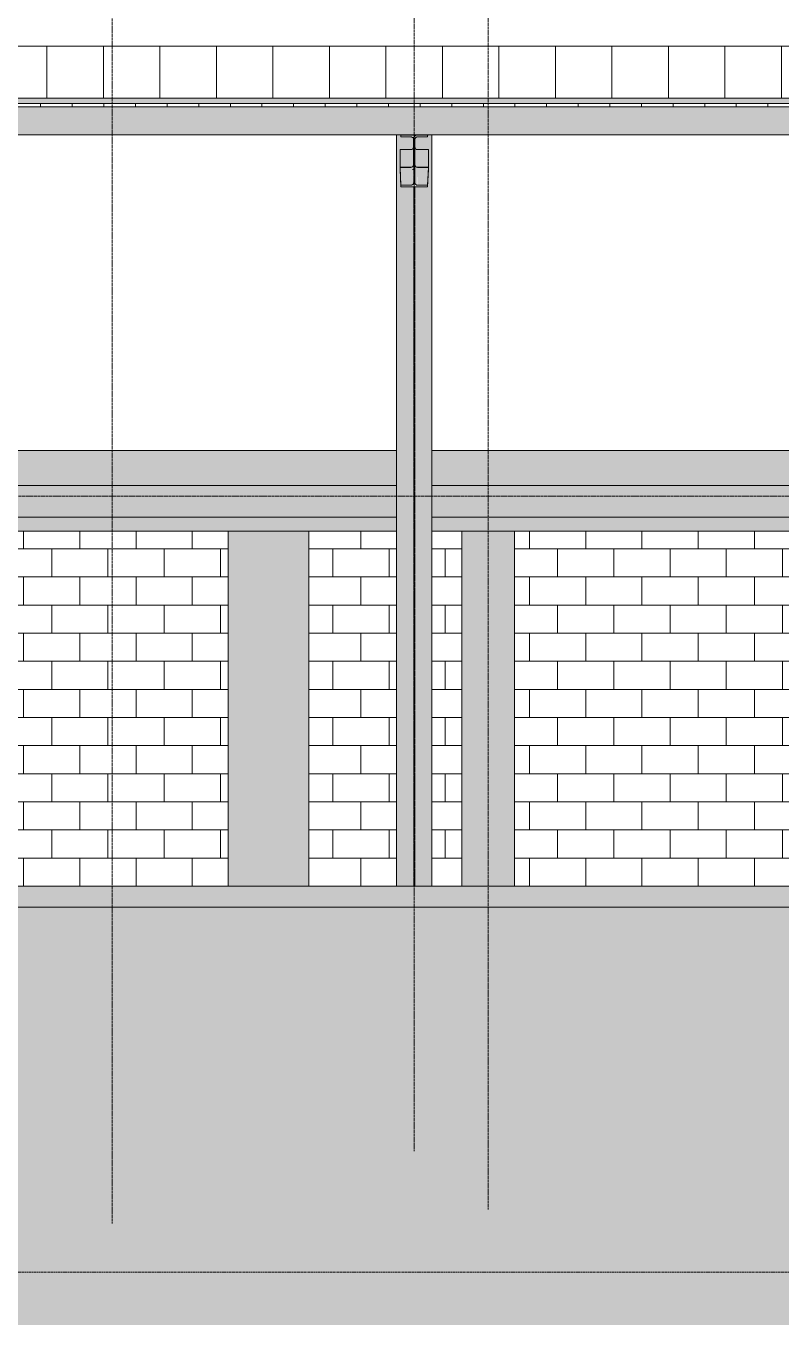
# Model space of a CAD drawing. Header units: inches. Extents: x 1352 to 6578, y -201 to 490.
# Drawn here: x 2277.7 to 2492.6, y -124.9 to 244.8 of the extents above; entities that cross this region are included whole.
import ezdxf

# ---------------------------------------------------------------- set-up
doc = ezdxf.new("R2010")
doc.units = ezdxf.units.IN
doc.header["$MEASUREMENT"] = 0
for name, pattern in [('Aligning Line 1_8_', [0.25, 0.125, -0.125]), ('Grid Line 1_2_', [0.8749999999999999, 0.4999999999999999, -0.125, 0.125, -0.125]), ('Hidden 1_8_', [0.1875, 0.125, -0.06249999999999999])]:
    doc.linetypes.add(name, pattern=pattern)
for name, color, linetype, lineweight in [('A-FLOR-LEVL', 51, 'Continuous', 9), ('A-ROOF', 132, 'Continuous', 13), ('A-ROOF-PATT', 132, 'Continuous', 9), ('A-WALL', 113, 'Continuous', 13), ('A-WALL-PATT', 111, 'Continuous', 13), ('C-BLDG-PADS', 91, 'Continuous', 13), ('C-TOPO', 7, 'Continuous', 9), ('G-ANNO-SYMB', 111, 'Aligning Line 1_8_', 9), ('S-BEAM', 12, 'Continuous', 13), ('S-COLS', 52, 'Continuous', 13), ('S-GRID', 1, 'Continuous', 9)]:
    doc.layers.add(name, color=color, linetype=linetype, lineweight=lineweight)
pattern_1 = [(49.99999999999999, (2839.867, 132.759), (27.54270046216776, -2.409921005199992), [2.88, -31.68]), (355, (2839.867, 132.759), (-5.327844435381706, 28.88426558997774), [2.304, -25.344]), (100.451, (2842.163, 132.558), (22.21531621912823, 26.47392965322938), [2.448, -26.924]), (46.184, (2839.867, 140.439), (40.98187469590783, -6.356421902997745), [4.32, -47.52]), (96.636, (2843.283, 139.909), (35.89074818015425, 37.40618916795393), [3.671, -40.386]), (351.184, (2839.867, 140.439), (35.89097341714983, 37.40621617016942), [3.456, -38.016]), (21, (2843.707, 138.519), (22.92103572469458, -15.46073055541926), [2.88, -31.68]), (326, (2843.707, 138.519), (9.343532092013643, 27.84573814869183), [2.304, -25.344]), (71.45100000000001, (2845.617, 137.231), (32.26476914719338, 12.38442158028859), [2.448, -26.924]), (37.50000000000001, (2839.867, 132.759), (0.4668550243151897, 12.7827070445298), [1.267, -23.77, 1.267, -24.461, -25.44]), (37.50000000000001, (2839.867, 132.759), (0.4668550243151897, 12.7827070445298), [-50.765, 1.267, -24.173]), (7.499999999999999, (2839.867, 132.759), (10.10158952275669, 15.14509036333994), [1.267, -13.402, 1.267, -23.194, -9.696]), (7.499999999999999, (2839.867, 132.759), (10.10158952275669, 15.14509036333994), [-39.13, 1.267, -8.429]), (327.5, (2831.304, 132.759), (20.49916090120071, -0.8657796178497925), [1.267, -8.333, 1.267, -28.685, -39.744]), (327.5, (2831.304, 132.759), (20.49916090120071, -0.8657796178497925), [-39.552, 1.267, -38.477]), (317.5, (2827.464, 132.759), (22.39477935398379, 3.844287929692774), [1.267, -11.213, 1.267, -18.624, -28.224]), (317.5, (2827.464, 132.759), (22.39477935398379, 3.844287929692774), [-32.371, 1.267, -26.957])]

# ---------------------------------------------------------------- blocks, each defined once
blk = doc.blocks.new('Conc Beam - Conc Beam-1196117-BUILDING SECTION - EAST_WEST - LOOKING SOUTH')
at = {"layer": 'S-BEAM', "lineweight": 9}
h = blk.add_hatch(dxfattribs=at)
h.set_pattern_fill('FP_2', color=9, style=0, pattern_type=2)
h.set_pattern_definition(pattern_1)
h.paths.add_polyline_path([(3003.203253653734, 105.0000000000031), (3003.203253653734, 114.0000000000031), (2717.203252050074, 114.0000000000031), (2717.203252050074, 105.0000000000031), (2995.352618605275, 105.0000000000031)], flags=0)
h.paths.add_polyline_path([(1946.203253864448, 105.0000000000031), (2059.203252050073, 105.0000000000031), (2059.203252050073, 114.0000000000031), (1946.203253864448, 114.0000000000031)], flags=0)
h.paths.add_polyline_path([(2069.203252050074, 105.0000000000031), (2383.203252050074, 105.0000000000031), (2383.203252050074, 114.0000000000031), (2069.203252050074, 114.0000000000031)], flags=0)
h.paths.add_polyline_path([(2707.203252050074, 105.0000000000031), (2707.203252050074, 114.0000000000031), (2393.203252050074, 114.0000000000031), (2393.203252050074, 105.0000000000031), (2702.704493605275, 105.0000000000031)], flags=0)
h = blk.add_hatch(dxfattribs=at)
h.set_pattern_fill('FP_1', color=9, style=0, pattern_type=2)
h.set_pattern_definition([(15.684, (2839.867, 266.494), (27.54288658915033, -0.5674137266605754), [1.923, -21.151]), (358.819, (2839.867, 266.494), (-5.327869439670804, 6.80525769047888), [2.296, -25.253]), (128.059, (2842.163, 266.446), (22.21534474080903, 6.237361865966127), [0.72, -7.922999999999999]), (13.796, (2839.867, 268.303), (40.98236009858914, -1.497310505395882), [3.08, -33.877]), (116.279, (2843.283, 268.178), (35.89040510207072, 8.813050244339651), [0.958, -10.541]), (357.907, (2839.867, 268.303), (35.8908123474712, 8.813089017966945), [3.416999999999999, -37.59199999999999]), (5.168, (2843.707, 267.851), (22.92124903386951, -3.64214315030809), [2.7, -29.697]), (350.97, (2843.707, 267.851), (9.34353379883183, 6.560830446680302), [1.934, -21.275]), (35.075, (2845.617, 267.547), (32.26461633609668, 2.917647285825149), [0.9509999999999998, -10.465]), (10.247, (2839.867, 266.494), (0.4666228508906965, 3.012050649478963), [1.022, -19.163, 1.022, -19.721, -20.51]), (10.247, (2839.867, 266.494), (0.4666228508906965, 3.012050649478963), [-40.927, 1.022, -19.488]), (1.777, (2839.867, 266.494), (10.10221686215961, 3.567980867367163), [1.257, -13.293, 1.257, -23.006, -9.618]), (1.777, (2839.867, 266.494), (10.10221686215961, 3.567980867367163), [-38.813, 1.257, -8.361]), (351.464, (2831.304, 266.494), (20.49880251935434, -0.2039124138258273), [1.081, -7.107, 1.081, -24.464, -33.895]), (351.464, (2831.304, 266.494), (20.49880251935434, -0.2039124138258273), [-33.731, 1.081, -32.814]), (347.818, (2827.464, 266.494), (22.39440746919647, 0.9057792797351656), [0.956, -8.457, 0.956, -14.047, -21.288]), (347.818, (2827.464, 266.494), (22.39440746919647, 0.9057792797351656), [-24.416, 0.956, -20.333])])
h.paths.add_polyline_path([(3003.203253653734, 101.0000000000031), (3003.203253653734, 105.0000000000031), (2717.203252050074, 105.0000000000031), (2717.203252050074, 101.0000000000031), (2995.352618605275, 101.0000000000031)], flags=0)
h.paths.add_polyline_path([(1946.203253864449, 101.0000000000031), (2059.203252050074, 101.0000000000031), (2059.203252050073, 105.0000000000031), (1946.203253864448, 105.0000000000031)], flags=0)
h.paths.add_polyline_path([(2069.203252050074, 101.0000000000031), (2383.203252050074, 101.0000000000031), (2383.203252050074, 105.0000000000031), (2069.203252050074, 105.0000000000031)], flags=0)
h.paths.add_polyline_path([(2707.203252050074, 101.0000000000031), (2707.203252050074, 105.0000000000031), (2393.203252050074, 105.0000000000031), (2393.203252050074, 101.0000000000031), (2702.704493605275, 101.0000000000031)], flags=0)
at = {"layer": 'S-BEAM', "color": 8, "lineweight": 9}
for p, q in [((2069.203252050074, 114.000000000003), (2383.203252050074, 114.000000000003)), ((2393.203252050074, 114.000000000003), (2707.203252050074, 114.000000000003)), ((2383.203252050074, 105.0000000000029), (2069.203252050074, 105.0000000000029)), ((2707.203252050074, 105.0000000000029), (2393.203252050074, 105.0000000000029)), ((2383.203252050074, 101.0000000000029), (2069.203252050075, 101.0000000000029)), ((2707.203252050074, 101.0000000000029), (2393.203252050074, 101.0000000000029))]:
    blk.add_line(p, q, dxfattribs=at)
blk = doc.blocks.new('W-Wide Flange - GIRDER - T_B_D_ - 2-V11-BUILDING SECTION - EAST_WEST - LOOKING SOUTH')
at = {"layer": 'S-BEAM', "lineweight": 9}
for points in [[(2384.178252260631, 204.5946266645876), (2387.235752260448, 204.6218800898261), (2387.235752260448, 209.6153894323296), (2384.177861635409, 209.6153894323296), (2384.177861635409, 204.5946266645876)], [(2387.235752260448, 204.5946266645876), (2387.44280749653, 204.6218800898263), (2387.729615411109, 204.7737911932653), (2387.874431343997, 204.9239969574073), (2387.928572583476, 204.9945398872787), (2388.00849292148, 205.1874427931286), (2388.035752260449, 205.3944531099702), (2388.00849292148, 210.2082055608705), (2387.842657014428, 209.903359596129), (2387.801437685398, 209.8496531744098), (2387.635752260448, 209.7225458573922), (2387.442807496531, 209.6426428575681), (2387.235752260448, 209.6153894323347), (2387.235752260448, 204.6171720961289)], [(2389.17075226041, 204.5946266645876), (2389.152931105275, 209.6177351229209), (2388.963697024367, 209.6426428575681), (2388.770752260411, 209.722545857392), (2388.563847506392, 209.9033595961289), (2388.477931937382, 210.0153026550209), (2388.398011599417, 210.2082055608705), (2388.370752260631, 210.2082055608704), (2388.398011599417, 205.1874427931285), (2388.535657794011, 204.9193264068907), (2388.683165032918, 204.7689765527878), (2388.770752260449, 204.7017830896503), (2388.999465546595, 204.6171720961289), (2389.152931105275, 204.5969723551839)], [(2392.228642885449, 204.5946266645876), (2392.228642885449, 209.6153894323296), (2389.17075226041, 209.6153894323296), (2389.17075226041, 204.5946266645876), (2392.228252260631, 204.5946266645876)]]:
    blk.add_hatch(color=254, dxfattribs=at).paths.add_polyline_path(points, flags=0)
h = blk.add_hatch(color=254, dxfattribs=at)
h.paths.add_polyline_path([(2388.436347151564, 204.019751406969), (2388.436347151564, 204.0377627572955), (2388.394948455945, 204.3411571479229), (2388.473535165178, 204.297215274979), (2388.494765253885, 204.3411571479229), (2388.520655446242, 204.3776603665885), (2388.592533433025, 204.3776603665885), (2388.491220767137, 204.6840732372014), (2388.527481056532, 204.7017830896503), (2388.40406018658, 205.0907905418487), (2388.455603216718, 204.9890723744713), (2388.563672787527, 204.8234623583429), (2388.716458191303, 204.6840732372014), (2388.886162960126, 204.5946266645876), (2389.027942492968, 204.5540617293805), (2389.486512705417, 204.5352645455952), (2392.228252260631, 204.5352645455951), (2392.228252260631, 204.5946266645876), (2388.96369702455, 204.621880089802), (2388.676889082751, 204.7737912140072), (2388.523491977326, 204.9351777682866), (2388.422605529683, 205.1280806741362), (2388.398011599601, 205.1874427917378), (2388.370217518757, 205.1760215887917), (2388.392044642229, 204.019751406969)], flags=0)
h.paths.add_polyline_path([(2387.932969190718, 204.019751406969), (2388.040174023371, 204.019751406969), (2388.00849292148, 205.1874427931286), (2387.870846706044, 204.9193263797445), (2387.717324786779, 204.7643623114943), (2387.492408330185, 204.6424209706579), (2387.29095238241, 204.6018923219337), (2387.235752260448, 204.5946266645876), (2384.177861635409, 204.5946266645876), (2384.178252260631, 204.5352645455954), (2387.442807496713, 204.5625179708339), (2387.729084612793, 204.7140218666198), (2387.875129170849, 204.8655440665433), (2387.958212626846, 205.0067196386448), (2387.986832141451, 204.9945398872788), (2387.908402166768, 204.7695282876755), (2387.918783972514, 204.6894941879736), (2387.963535470877, 204.653212512961), (2387.901361891734, 204.4406157405279), (2387.945365344326, 204.4477306116086), (2387.987183236014, 204.4583519894678), (2387.90598090177, 204.1875693297988), (2387.846509230274, 204.0219677555702), (2387.932969190718, 204.089869226693), (2387.926354581458, 204.019751406969)], flags=0)
h.paths.add_polyline_path([(2387.932969190718, 204.089869226693), (2387.914918899889, 204.1338716634177), (2388.012035274314, 204.266421240031), (2388.011933889626, 204.2196984030925), (2387.945365344326, 204.1102502632296)], flags=0)
at = {"layer": 'S-BEAM', "color": 8, "lineweight": 9}
for p, q in [((2388.035752260449, 212.6127562893142), (2388.035752260449, 205.39445310997)), ((2388.370752260449, 205.39445310997), (2388.370752260449, 212.6125897964831)), ((2384.17786163541, 209.6153894323295), (2387.23575226041, 209.6153894323295)), ((2384.17786163541, 209.6153894323295), (2384.177861635449, 204.5946266645875)), ((2389.17075226041, 209.6153894323295), (2392.22864288541, 209.6153894323295)), ((2392.228642885449, 204.5946266645875), (2392.22864288541, 209.6153894323295)), ((2387.235752260449, 204.5946266645875), (2384.177861635449, 204.5946266645875)), ((2384.177861635449, 204.5946266645875), (2384.177861635449, 204.0197514069688)), ((2387.926354581459, 204.0197514069688), (2388.040174023372, 204.0197514069688)), ((2388.366330497902, 204.0197514069688), (2388.450618760949, 204.0197514069688)), ((2392.228642885449, 204.5946266645875), (2389.170752260449, 204.5946266645875)), ((2392.228642885449, 204.0197514069688), (2392.228642885449, 204.5946266645875))]:
    blk.add_line(p, q, dxfattribs=at)
for centre, major_axis, ratio, start_param, end_param in [((2387.23575226041, 210.415215877712), (0.8000000000001819, 0), 0.9997830567279067, 4.712388980384683, 6.283185307179586), ((2389.17075226041, 210.415215877712), (0.7999999999997272, 0), 0.999783056728475, 3.141592655719958, 4.712388980384683), ((2387.235752260449, 205.39445310997), (0.7999999999997272, 0), 0.999783056728475, 4.712388980384683, 6.283185307179586), ((2389.170752260449, 205.39445310997), (0.8000000000001819, 0), 0.9997830567279067, 3.141592653589793, 4.712388980384683)]:
    blk.add_ellipse(centre, major_axis=major_axis, ratio=ratio, start_param=start_param, end_param=end_param, dxfattribs=at)
blk = doc.blocks.new('W-Wide Flange-Column - W10X49-1602557-BUILDING SECTION - EAST_WEST - LOOKING SOUTH')
at = {"layer": 'S-COLS', "color": 8, "linetype": 'Hidden 1_8_', "lineweight": 9}
for p, q in [((2064.047002050074, 201.9740783461289), (2064.047002050074, 200.2120158461289)), ((2064.359502050074, 200.212015846129), (2064.359502050074, 201.9740783461289)), ((2064.047002050074, 198.9740623138562), (2064.047002050074, -2.216893335571512e-12)), ((2064.359502050074, -2.195577053498709e-12), (2064.359502050074, 198.9740623138561))]:
    blk.add_line(p, q, dxfattribs=at)

msp = doc.modelspace()

# ---------------------------------------------------------------- hatches: boundary and pattern name
at = {"layer": 'A-ROOF', "lineweight": 9}
msp.add_hatch(color=254, dxfattribs=at).paths.add_polyline_path([(3074.20325386445, 222.7763881023636), (3105.453253654427, 222.7763881023636), (3105.453253654427, 224.2767135878836), (1585.45325386445, 224.2767135878836), (1585.45325386445, 222.7763881023636), (3037.159493605275, 222.7763881023636)], flags=0)
at = {"layer": 'A-ROOF'}
h = msp.add_hatch(color=8, dxfattribs=at)
h.paths.add_polyline_path([(2451.863243605275, 114.0000000000031), (2707.203252050074, 114.0000000000031), (2707.203252050074, 124.0000000000032), (2393.203252050074, 124.0000000000032), (2393.203252050074, 114.0000000000031), (2410.056368605275, 114.0000000000031)], flags=0)
h.paths.add_polyline_path([(1946.203253864448, 114.0000000000031), (2059.203252050073, 114.0000000000031), (2059.203252050073, 124.0000000000032), (1942.390753864447, 124.0000000000032), (1942.390753864447, 114.0000000000031)], flags=0)
h.paths.add_polyline_path([(3003.203253653734, 114.0000000000031), (3003.203253653734, 124.0000000000032), (2717.203252050074, 124.0000000000032), (2717.203252050074, 114.0000000000031), (2995.352618605275, 114.0000000000031)], flags=0)
h.paths.add_polyline_path([(2069.203252050074, 114.0000000000031), (2383.203252050074, 114.0000000000031), (2383.203252050074, 124.0000000000032), (2069.203252050074, 124.0000000000032)], flags=0)
at = {"layer": 'A-ROOF-PATT'}
h = msp.add_hatch(dxfattribs=at)
h.set_pattern_fill('FP_6', color=9, style=0, pattern_type=2)
h.set_pattern_definition([(90, (0, 464.157), (-16.082, 9.847384911943867e-16), [])])
h.paths.add_polyline_path([(2383.927071730275, 224.2767135878836), (3105.453253654427, 224.2767135878836), (3105.453253654427, 225.632591795951), (3569.203253864453, 225.632591795951), (3569.203253864453, 233.6846751292839), (3360.203253864449, 233.6846751292839), (3360.203253864449, 239.0180084626167), (3028.203253864449, 239.0180084626167), (3028.203253864449, 224.6351959626174), (3017.578253864449, 224.6351959626174), (3017.578253864449, 239.0180084626167), (1797.203253864453, 239.0180084626167), (1797.203253864453, 237.6348850051486), (1799.20325386445, 237.6348850051486), (1799.203253864453, 226.4124579018226), (1739.781378864453, 226.4124579018226), (1739.781378864453, 237.6348850051484), (1741.781378864452, 237.6413524822662), (1741.781378864452, 239.0180084626167), (1585.45325386445, 239.0180084626167), (1585.45325386445, 224.2767135878836), (2378.701212355275, 224.2767135878836)], flags=0)
h = msp.add_hatch(dxfattribs=at)
h.set_pattern_fill('FP_4', color=8, style=0, pattern_type=2)
h.set_pattern_definition([(0, (2839.867, 132.759), (0, 9), []), (90, (2839.867, 132.759), (-9, 5.51091059616309e-16), [])])
h.paths.add_polyline_path([(1585.45325386445, 221.7761711120174), (3105.453253654427, 221.7761711120174), (3105.453253654427, 222.7763881023636), (1585.45325386445, 222.7763881023636)], flags=0)
h = msp.add_hatch(dxfattribs=at)
h.set_pattern_fill('FP_5', color=8, style=0, pattern_type=2)
h.set_pattern_definition([(161.57, (2840.347, 133.239), (-3.839953775732406, -1.544153678278981e-05), [0, -27.322, 3.034, 0]), (18.43, (2839.387, 133.239), (-3.839953775732406, 1.544153678301186e-05), [0, -27.322, 3.034, 0]), (108.43, (2840.347, 133.239), (1.919622001632167, -9.600524588315459), [9.105999999999998, -21.25]), (71.57, (2839.387, 133.239), (1.919622001632168, 9.600524588315459), [9.106, -21.25])])
h.paths.add_polyline_path([(3105.256297711547, 213.7744351892452), (3105.453253654427, 213.7744351892452), (3105.453253654427, 221.7761711120174), (1585.453253864464, 221.7761711120174), (1585.45325386445, 213.7744351892452), (3074.20325386445, 213.7744351892452)], flags=0)
at = {"layer": 'A-WALL'}
msp.add_hatch(color=254, dxfattribs=at).paths.add_polyline_path([(2335.203253864448, 0), (2358.203253864448, 0), (2358.203253864448, 101.0000000000031), (2335.203253864448, 101.0000000000031), (2335.203253864448, 100.6554845961291)], flags=0)
at = {"layer": 'A-WALL-PATT', "lineweight": 9}
h = msp.add_hatch(dxfattribs=at)
h.set_pattern_fill('FP_7', color=9, style=0, pattern_type=2)
h.set_pattern_definition([(0, (3205.016, 0), (0, 8), []), (90, (3205.016, 0), (-7.999999999999999, 8), [8, -8])])
h.paths.add_polyline_path([(3016.203186035249, -6.006280599353999), (3016.171865220485, -5.999999999999999), (3005.804337355275, -6.006280599353999)], flags=0)
h.paths.add_polyline_path([(2735.536369136951, 0), (2765.203253864448, 0), (2765.203253864448, 101.0000000000031), (2728.703253864448, 101.0000000000031), (2728.703253864448, 0)], flags=0)
h.paths.add_polyline_path([(1950.180743605275, 0), (2059.203252050074, 0), (2059.203252050074, 101.0000000000031), (1949.890753864448, 101.0000000000031), (1949.890753864448, 0)], flags=0)
h.paths.add_polyline_path([(2953.545743605275, 0), (2980.203253864448, 0), (2980.203253864448, 101.0000000000031), (2884.703253864448, 101.0000000000031), (2884.703253864448, 0)], flags=0)
h.paths.add_polyline_path([(2788.203253864448, 0), (2869.703253864448, 0), (2869.703253864448, 101.0000000000031), (2788.203253864448, 101.0000000000031), (2788.203253864448, 100.6554845961291)], flags=0)
h.paths.add_polyline_path([(2707.203252050074, 0), (2707.203252050074, 101.0000000000031), (2573.203253864448, 101.0000000000031), (2573.203253864448, 0), (2702.704493605275, 0)], flags=0)
h.paths.add_polyline_path([(2117.408243605275, 0), (2120.203253864448, 0), (2120.203253864448, 101.0000000000031), (2104.703253864448, 101.0000000000031), (2104.703253864448, 0)], flags=0)
h.paths.add_polyline_path([(2550.203253864448, 0), (2550.203253864448, 101.0000000000031), (2416.703253864448, 101.0000000000031), (2416.703253864448, 0), (2451.863243605275, 0)], flags=0)
h.paths.add_polyline_path([(2143.203253864448, 0), (2245.703253864448, 0), (2245.703253864448, 101.0000000000031), (2143.203253864448, 101.0000000000031), (2143.203253864448, 100.6554845961291)], flags=0)
h.paths.add_polyline_path([(2260.703253864448, 0), (2335.203253864448, 0), (2335.203253864448, 101.0000000000031), (2260.703253864448, 101.0000000000031), (2260.703253864448, 100.6554845961291)], flags=0)
h.paths.add_polyline_path([(2358.203253864448, 0), (2383.203252050074, 0), (2383.203252050074, 101.0000000000031), (2358.203253864448, 101.0000000000031), (2358.203253864448, 100.6554845961291)], flags=0)
h.paths.add_polyline_path([(2393.203252050074, 0), (2401.703253864448, 0), (2401.703253864448, 101.0000000000031), (2393.203252050074, 101.0000000000031), (2393.203252050074, 44.2694845961291)], flags=0)
h.paths.add_polyline_path([(2069.203252050074, 0), (2089.703253864448, 0), (2089.703253864448, 101.0000000000031), (2069.203252050074, 101.0000000000031), (2069.203252050074, 44.2694845961291)], flags=0)
at = {"layer": 'C-BLDG-PADS', "lineweight": 9}
h = msp.add_hatch(dxfattribs=at)
h.set_pattern_fill('FP_2', style=0, pattern_type=2)
h.set_pattern_definition(pattern_1)
h.paths.add_polyline_path([(2117.408243605275, -5.999999999999999), (3016.203253864454, -5.999999999999999), (3016.203253864454, 0), (1587.20325386446, 0), (1587.20325386446, -5.999999999999999), (2075.601368605275, -5.999999999999999)], flags=0)
at = {"layer": 'C-TOPO'}
h = msp.add_hatch(dxfattribs=at)
h.set_pattern_fill('FP_11', color=8, style=0, pattern_type=2)
h.set_pattern_definition([(0, (2839.867, 132.759), (24, 24), [24, -24]), (0, (2839.867, 141.759), (24, 24), [24, -24]), (0, (2839.867, 150.759), (24, 24), [24, -24]), (90, (2842.867, 153.759), (-24, 24), [24, -24]), (90, (2851.867, 153.759), (-24, 24), [24, -24]), (90, (2860.867, 153.759), (-24, 24), [24, -24])])
h.paths.add_polyline_path([(1590.640753864458, -124.8885154038709), (3016.203253864454, -124.8885154038709), (3016.203253864454, -80.00000000000004), (3012.203253864449, -80.00000000000004), (3012.203253864449, -68.00000000000004), (3016.203253864454, -68.00000000000004), (3016.203253864454, -6.006280599353999), (1587.20325386446, -6.006280599353999), (1587.20325386446, -48.00000000000187), (1590.640753864458, -48.00000000000187), (1590.640753864458, -60.00000000000886), (1587.20325386446, -60.00000000000886), (1587.20325386446, -124.8885154038709)], flags=0)
at = {"layer": 'S-BEAM'}
for points in [[(2384.433150481019, 213.2233340463315), (2384.428737889722, 213.7744351892452), (2384.37549405452, 213.7344316321689), (2384.433126357519, 213.2235478900233)], [(2391.973354040284, 213.2233340463315), (2392.035523229526, 213.7744351892452), (2391.973378163785, 213.7344316321689), (2391.973378163785, 213.4274845961291)], [(2387.289634638425, 199.4852479412997), (2387.290743524181, 199.504355463062), (2387.235752260631, 204.5352645455955), (2384.178252260631, 204.5352645455955), (2384.433798910482, 199.4852479412997), (2386.540001417775, 199.4852479412997)], [(2389.156952230197, 199.4852479412995), (2391.972705610821, 199.4852479412995), (2392.228252260632, 204.5352645455953), (2389.170752260631, 204.5352645455953), (2389.15436472449, 199.4852479412995)], [(2384.433823038139, 198.9740623138561), (2384.433798910482, 199.4852479412997), (2384.433798910482, 198.9745330577541)]]:
    msp.add_hatch(color=9, dxfattribs=at).paths.add_polyline_path(points, flags=0)
at = {"layer": 'S-BEAM', "lineweight": 9}
h = msp.add_hatch(dxfattribs=at)
h.set_pattern_fill('FP_14', color=8, style=0, pattern_type=2)
h.set_pattern_definition([(45, (2839.867, 132.759), (-9.503515139147199, 9.503515139147199), []), (45, (2839.867, 147.159), (-9.503515139147199, 9.503515139147199), [])])
h.paths.add_polyline_path([(2391.972681483164, 198.9740623138559), (2391.972681483164, 199.4852479412995), (2388.880519449722, 199.5272990066194), (2388.640290511436, 199.6517688244286), (2388.429000883679, 199.9170945237063), (2388.353650046231, 200.2477036868659), (2388.372809970239, 212.6308478006934), (2388.520005052786, 212.9364644278104), (2388.785155925832, 213.1478975903358), (2389.115692204846, 213.2233340463315), (2391.973354040284, 213.2233340463315), (2391.973378163785, 213.7344316321689), (2384.433126357519, 213.7344316321689), (2384.433150481019, 213.2233340463315), (2387.525916926143, 213.1812855496962), (2387.766057372641, 213.056941137232), (2387.977418554149, 212.7917320279442), (2388.052815890002, 212.4611846691157), (2388.033746730944, 200.0780156711328), (2387.886624563705, 199.7723097627741), (2387.621517634982, 199.5607484472836), (2387.290952382411, 199.4852479412997), (2384.433823038139, 199.4852479412997), (2384.433823038139, 198.9740623138559), (2389.152931105275, 198.9740623138559)], flags=0)
at = {"layer": 'S-BEAM'}
h = msp.add_hatch(color=9, dxfattribs=at)
h.paths.add_polyline_path([(2387.935941780727, 200.5560728433151), (2388.023086627142, 200.6858702880403), (2387.979915203601, 200.6657341953862), (2387.940028940574, 200.5662654425196)], flags=0)
h.paths.add_polyline_path([(2387.853787540179, 201.3344266608039), (2387.891419318458, 201.3152640622026), (2387.852424063138, 201.3312978413612)], flags=0)
h.paths.add_polyline_path([(2387.816446901236, 201.8114748703267), (2387.84492984221, 201.7771145400679), (2387.777128691726, 201.6876595945222)], flags=0)
h.paths.add_polyline_path([(2387.810294979055, 203.993526834237), (2387.763623774475, 203.8798679559235), (2387.709971605808, 203.9147377092306), (2387.763623774475, 203.9858500199421)], flags=0)
h.paths.add_polyline_path([(2387.290952382411, 199.4852479412997), (2387.621694702313, 199.5608597832359), (2387.886701784964, 199.7725369946487), (2388.021568965309, 200.2477036868659), (2387.9799152036, 200.2799120316962), (2387.896797377686, 200.2192955498786), (2387.927680721068, 200.4022445326324), (2387.981042566283, 200.7212825550242), (2387.979915203601, 200.8922417242375), (2387.934577039917, 200.9273973584426), (2387.90082623318, 200.9516967733707), (2387.78291647683, 200.8827112443123), (2387.846509230275, 200.9963275692946), (2387.90082623318, 201.0473314053889), (2388.0120485708, 201.3469722796019), (2387.962199023993, 201.4760935699757), (2387.932384202709, 201.4918971424289), (2387.906406266369, 201.5573359517641), (2387.906406266369, 201.6388242320668), (2387.935776725725, 201.7454626329182), (2387.948587679108, 202.2126639151486), (2387.897871655237, 202.2044064488749), (2387.861460392426, 202.2280981811663), (2387.897871655237, 202.3476931003985), (2387.962199023992, 202.4124353279156), (2387.962199023992, 202.5345414268666), (2387.888297851184, 202.4935925102719), (2387.846509230275, 202.5040945175958), (2387.854104517762, 202.5672283854391), (2387.970162113995, 202.8411411535192), (2387.948529464677, 202.8411411535192), (2387.927175953919, 202.8896325965188), (2388.007339775775, 203.3204916581749), (2387.965621400524, 203.3204916581749), (2387.918331289365, 203.3204916581749), (2387.939659200738, 203.4582845004804), (2387.933077246266, 203.5763047895154), (2387.784026864863, 203.4802087634215), (2387.986569000041, 203.7831343458071), (2387.937832483827, 203.8798679559236), (2387.906774510209, 203.9069761906212), (2387.846509230275, 203.8585224519425), (2387.846509230275, 203.8995243009076), (2387.926789480095, 204.024361527227), (2387.905942298187, 204.0686436125095), (2387.824148638075, 204.0278137584069), (2387.932969190718, 204.4015095709126), (2387.905980901771, 204.388547044781), (2387.924744458322, 204.4918344316163), (2387.965297389433, 204.6728100512477), (2387.908011299205, 204.6728100512476), (2387.879023440913, 204.7017830896504), (2387.990992624969, 205.0201896670763), (2387.953166513924, 204.994539887279), (2387.846997725491, 204.8288904066679), (2387.690046267467, 204.6840731892591), (2387.520341561137, 204.5946266645877), (2387.290952382411, 204.5425302029174), (2387.235752260631, 204.5352645455955), (2387.290743524181, 199.504355463062)], flags=0)
h.paths.add_polyline_path([(2387.660081875241, 199.8609517442625), (2387.780759392898, 200.0004140039711), (2387.695056414384, 199.8970045723416)], flags=0)
h.paths.add_polyline_path([(2387.619455964746, 200.3417433000167), (2387.688941669552, 200.4298938284816), (2387.688941669552, 200.3863017213524), (2387.621517634982, 200.3430653672146)], flags=0)
h.paths.add_polyline_path([(2387.745107022759, 200.4223183305186), (2387.90082623318, 200.6862263044501), (2387.765986652367, 200.4475384517696)], flags=0)
h.paths.add_polyline_path([(2387.73812020005, 201.8150389812018), (2387.846509230274, 201.9233289843346), (2387.82292883183, 201.8927893476353), (2387.745049497358, 201.8213915822692)], flags=0)
h.paths.add_polyline_path([(2387.906198489478, 202.2137136567036), (2387.888297851184, 202.2698136255532), (2387.897871655237, 202.2158993929615)], flags=0)
h.paths.add_polyline_path([(2387.944886456317, 202.5672283854391), (2388.006639689382, 202.6059073660708), (2387.966629553509, 202.6233634767015), (2387.959639537942, 202.6053170522047)], flags=0)
h.paths.add_polyline_path([(2387.7063230656, 203.1240122220658), (2387.763623774475, 203.2316878245817), (2387.756856534947, 203.1860096489483), (2387.719864751873, 203.140625957783)], flags=0)
h.paths.add_polyline_path([(2387.600192680208, 203.1406259577828), (2387.7063230656, 203.2177871833815), (2387.690978599803, 203.189343289657), (2387.607029254464, 203.1442945845742)], flags=0)
h.paths.add_polyline_path([(2387.704972665974, 203.4728638256484), (2387.817670186325, 203.6180527417542), (2387.756856534947, 203.5313657919093), (2387.720406232146, 203.4902660353397)], flags=0)
h.paths.add_polyline_path([(2387.932969190718, 204.0898692266932), (2388.012035274314, 204.266421240031), (2387.979892834869, 204.266421240031), (2387.905942298187, 204.1155590161167)], flags=0)
h.paths.add_polyline_path([(2387.957625773358, 204.2673348394768), (2388.012178192649, 204.3322847359992), (2387.975940427733, 204.3322847359992)], flags=0)
h = msp.add_hatch(color=9, dxfattribs=at)
h.paths.add_polyline_path([(2388.59010245349, 203.721927477004), (2388.751045936104, 203.5354350118794), (2388.642977563222, 203.6584907274702)], flags=0)
h.paths.add_polyline_path([(2388.480703564731, 203.851554251279), (2388.526158767413, 203.851554251279), (2388.482458795141, 203.8494744782697)], flags=0)
h.paths.add_polyline_path([(2388.549381145192, 203.3071771308895), (2388.507084979905, 203.2982234549196), (2388.547319326045, 203.3079727435602)], flags=0)
h.paths.add_polyline_path([(2388.507084979905, 203.4465631993309), (2388.465521097638, 203.446563199331), (2388.504720610345, 203.4473936407776)], flags=0)
h.paths.add_polyline_path([(2388.422384876343, 201.247263607283), (2388.501063500337, 201.1765702011246), (2388.458656385159, 201.1765702011246)], flags=0)
h.paths.add_polyline_path([(2389.115552138892, 199.4852479412995), (2389.152931105275, 204.5376102362158), (2388.820353094286, 204.6218800898263), (2388.683165032919, 204.7096144339516), (2388.535657794011, 204.8599642881472), (2388.424488525406, 205.064173587988), (2388.424011467483, 204.9677889372253), (2388.498102337659, 204.7695282876756), (2388.477931937604, 204.7074433839296), (2388.445214955366, 204.6821953718948), (2388.487720494599, 204.5732027076178), (2388.601517148772, 204.3245123811984), (2388.464793246744, 204.4638803878399), (2388.494765253886, 204.341157147923), (2388.464793246744, 204.3083725957675), (2388.436347151564, 204.2747709417494), (2388.394948455945, 204.341157147923), (2388.425312533842, 204.0898695399453), (2388.457777633336, 203.807292985194), (2388.436347151564, 203.7507506267273), (2388.458516458406, 203.6160702034629), (2388.432809410005, 203.5666829003368), (2388.573525653272, 203.1123768566647), (2388.482382820652, 203.1851869900515), (2388.467675856265, 203.0503863414563), (2388.39006430881, 203.0673844865923), (2388.39006430881, 202.9452355545906), (2388.519339035885, 202.6118369163239), (2388.501602947722, 202.2113625685444), (2388.425103168726, 202.3113551476289), (2388.514218451271, 201.8869527570833), (2388.500106421413, 201.8540468497423), (2388.56277827072, 201.6611288355184), (2388.4899533268, 201.7041579631847), (2388.487979575946, 201.5121043557663), (2388.41195671424, 201.6368707715929), (2388.446523183988, 201.4323452048383), (2388.495948727529, 201.2815573454834), (2388.394968902634, 201.4323452048383), (2388.438382865108, 200.889880129885), (2388.440163949464, 200.8563446842784), (2388.522839151646, 200.6928399664748), (2388.550249414452, 200.6892571450974), (2388.550249414452, 200.5803636326928), (2388.502255981423, 200.6374941927388), (2388.435794271646, 200.6854302313009), (2388.494161810217, 200.3313428665712), (2388.427869856637, 200.3599142122449), (2388.519698942508, 200.1039730747768), (2388.377914004337, 200.3313428665712), (2388.429000883678, 200.0479494676092), (2388.471403879505, 199.994423651025), (2388.509667319398, 199.8013331474307), (2388.577312966442, 199.7148385973952), (2388.785073640132, 199.5607484472836), (2388.946237225965, 199.504355463062)], flags=0)
h.paths.add_polyline_path([(2388.721207366218, 200.4549771618265), (2388.665623643632, 200.556166349415), (2388.676780619623, 200.5549638956155)], flags=0)
h.paths.add_polyline_path([(2388.698397421164, 200.7112364051704), (2388.591197321726, 200.7766701701498), (2388.696700010517, 200.7766701701498), (2388.697776655821, 200.7351663914879)], flags=0)
at = {"layer": 'S-COLS'}
h = msp.add_hatch(color=9, dxfattribs=at)
h.paths.add_polyline_path([(2393.203252050074, 0), (2393.203252050074, 213.7744351892452), (2392.031010466774, 213.7344316321689), (2391.973378163785, 213.2233340463315), (2388.88059201858, 213.1812863408253), (2388.640493086205, 213.056941137232), (2388.42919698393, 212.7919626177404), (2388.429116282041, 212.7917320279442), (2388.370752260632, 212.6125897981069), (2388.398011599418, 210.2082055608707), (2388.563847506392, 209.9033595961291), (2388.6050668355, 209.84965317441), (2388.77075226041, 209.7225458573924), (2389.002080385316, 209.6375906885002), (2389.17075226041, 209.6153894323297), (2392.228642885449, 209.6153894323297), (2392.228252260632, 203.9603892879708), (2391.946838017749, 198.9740623138559), (2384.433798910482, 198.9745330577541), (2384.17786163541, 204.5946266645877), (2384.17786163541, 209.6153894323297), (2387.442807496531, 209.6426428575683), (2387.635752260449, 209.7225458573924), (2387.842657014428, 209.9033595961291), (2387.928572583477, 210.015302655021), (2388.00849292148, 210.2082055608707), (2388.035752260449, 210.4152158777122), (2388.033672477983, 212.6308478006934), (2387.8864535395, 212.9364644278104), (2387.621262045115, 213.1478975903358), (2387.290812316458, 213.2233340463315), (2384.433126357518, 213.2235478900233), (2384.370981291767, 213.7744351892452), (2383.203252050074, 213.7744351892452), (2383.203252050074, 0)], flags=0)
h.paths.add_polyline_path([(2388.474542415785, 200.5497128683647), (2388.386550980209, 200.6892571450975), (2388.428825509311, 200.6605428398038), (2388.457878103419, 200.5901116049811)], flags=0)
h.paths.add_polyline_path([(2388.59770722537, 200.5634861066004), (2388.721207366218, 200.4549771618267), (2388.65368786329, 200.5574527396011), (2388.616968307617, 200.5614102249685)], flags=0)
h.paths.add_polyline_path([(2388.519698942508, 199.7725369946487), (2388.384814552559, 200.2477036868659), (2388.430082736682, 200.2120158461291), (2388.525615113864, 200.0615548519831), (2388.493920651834, 200.1567530907587), (2388.455081708347, 200.396766872547), (2388.474542415785, 200.4184215749326), (2388.426151954716, 200.7192029410755), (2388.466761400918, 200.7192029410755), (2388.550249414452, 200.5803636326928), (2388.587660493763, 200.5901116049811), (2388.502255981423, 200.6955304121235), (2388.488324726027, 200.7192029410755), (2388.438382865108, 200.889880129885), (2388.480465776701, 200.9073441614805), (2388.444717020841, 201.131783753899), (2388.42745188548, 201.3838400756801), (2388.446523183988, 201.4323452048383), (2388.42745188548, 201.6114405663247), (2388.494189949702, 201.5121043557663), (2388.534873477885, 201.6611288355184), (2388.533665441902, 201.714131154514), (2388.500106421413, 201.8540468497423), (2388.517919456095, 201.9740783461291), (2388.467675856265, 202.1734589051943), (2388.501602947722, 202.2113625685444), (2388.508825570999, 202.2128794211643), (2388.467675856265, 202.8002521824411), (2388.389237745296, 202.9467796284872), (2388.419449354325, 203.0536276266081), (2388.491498177447, 203.0673844865923), (2388.507084979904, 203.1636701800758), (2388.504720610345, 203.2230844907945), (2388.480703564732, 203.3395175508434), (2388.507084979904, 203.3774787388842), (2388.501602947722, 203.4656958149237), (2388.533167945026, 203.5020728506589), (2388.443764125816, 203.7361408461291), (2388.436347151564, 203.7935735424387), (2388.479430423005, 203.8568989083869), (2388.436347151564, 204.0197514069691), (2388.366330497901, 204.0197514069691), (2388.385857919504, 200.0405822371196), (2388.501631705359, 199.8013331474307)], flags=0)
h.paths.add_polyline_path([(2387.944886456317, 202.5672283854391), (2387.982553694648, 202.5672283854391), (2387.962199023992, 202.5780720682158)], flags=0)
h.paths.add_polyline_path([(2387.95337041334, 202.3740000506298), (2387.888297851184, 202.3162473818472), (2387.936939667657, 202.3476931003985)], flags=0)
h.paths.add_polyline_path([(2387.851215846529, 201.9187221531992), (2387.79736287909, 201.9187221531992), (2387.82292883183, 201.8927893476353), (2387.846509230275, 201.9144072487993)], flags=0)
h.paths.add_polyline_path([(2387.816446901236, 201.8114748703267), (2387.851215846529, 201.7854081187168), (2387.84492984221, 201.8114748703267)], flags=0)
h.paths.add_polyline_path([(2387.962199023992, 202.0418664462343), (2387.831153397417, 201.8568381030266), (2387.906406266368, 201.9536743766436), (2387.948587679108, 202.0203508817346)], flags=0)
h.paths.add_polyline_path([(2387.853787540179, 201.3344266608039), (2387.891419318458, 201.3152640622026), (2387.859879179932, 201.3340554769311)], flags=0)
h.paths.add_polyline_path([(2387.919422029979, 200.8808165382861), (2387.778613276537, 200.6796371758144), (2387.884085152922, 200.8276959783132), (2387.90082623318, 200.8528621964952)], flags=0)
h.paths.add_polyline_path([(2387.935524708076, 199.9168430261586), (2387.977392918128, 199.9170945237063), (2388.052815890002, 200.2591815684401), (2387.998175399151, 204.0197514069691), (2387.906774510209, 203.6082927908975), (2387.756485865415, 203.4458250090524), (2387.763623774475, 203.3951133779104), (2387.960463587019, 203.5715706608421), (2387.986569000041, 203.4701926996996), (2387.941464182687, 203.2687716966516), (2388.01914123437, 203.4224437724819), (2387.913317612378, 202.8411411535192), (2387.961701863259, 202.8667143769323), (2387.966629553509, 202.7899244818691), (2387.913317612378, 202.6413746109139), (2387.811810030388, 202.4968844440974), (2387.868839832514, 202.5096301711418), (2388.021824622392, 202.765862965235), (2387.945628337278, 202.3476931003985), (2387.95337041334, 202.2196182708051), (2387.934212751574, 202.1335279947574), (2387.988620268406, 202.18827877518), (2387.941713184493, 201.6831125182781), (2387.906406266368, 201.5716164751836), (2387.959413093619, 201.5873174084711), (2387.974669781296, 201.4908873157865), (2387.998047502788, 201.3059566884648), (2387.846509230275, 200.9963275692946), (2387.808803696216, 200.9878088187518), (2387.820661278902, 200.9002798974023), (2387.950192188986, 201.0064580605296), (2387.934577039917, 200.9273973584426), (2387.966007019065, 200.8896149221529), (2387.979915203601, 200.8922417242374), (2387.961955316922, 200.65136361846), (2387.935941780727, 200.3927800672213), (2387.90082623318, 200.2166683644182), (2387.94682469552, 200.2192955498786), (2388.025781055466, 200.3639308859507), (2387.977392918128, 200.05184497534), (2387.935377394647, 199.9368688655191)], flags=0)
h.paths.add_polyline_path([(2387.619455964746, 200.341743300017), (2387.688941669552, 200.4298938284816), (2387.650640852204, 200.4022445326324), (2387.621517634982, 200.3457431089202)], flags=0)
h.paths.add_polyline_path([(2388.698397421164, 200.7112364051704), (2388.671565629716, 200.7808169493844), (2388.591197321726, 200.7766701701498), (2388.696558986291, 200.7123585656538)], flags=0)
h.paths.add_polyline_path([(2388.711255039449, 201.3726900049956), (2388.68409356888, 201.4583360256379), (2388.68409356888, 201.4082318056005), (2388.695113184844, 201.3938122257644)], flags=0)
h.paths.add_polyline_path([(2387.723051357596, 203.2065540993567), (2387.650350368333, 203.2065540993567), (2387.690978599802, 203.189343289657), (2387.715044004428, 203.2022572118713)], flags=0)
h.paths.add_polyline_path([(2388.482035285574, 203.3331644825512), (2388.413189725842, 203.4332136442673), (2388.454384778514, 203.3994546992699), (2388.480703564732, 203.3363571930136)], flags=0)
h.paths.add_polyline_path([(2388.585871946501, 203.1883260030605), (2388.501602947722, 203.3256137330271), (2388.507343589439, 203.2978627286469), (2388.582441929209, 203.1931104258715)], flags=0)
h.paths.add_polyline_path([(2388.507084979904, 203.4465631993309), (2388.452619263837, 203.4733879128063), (2388.498906894412, 203.4650731785755), (2388.504720610345, 203.4519146268161)], flags=0)
h.paths.add_polyline_path([(2387.968006803995, 203.6126457531996), (2387.93576665198, 203.6398739722214), (2387.974971754544, 203.6398739722214)], flags=0)
h.paths.add_polyline_path([(2387.906774510209, 203.8061602566945), (2387.953531536021, 204.0197514069691), (2387.924000184777, 203.9947937480024), (2387.853089611707, 203.8545463293132), (2387.887637848197, 203.8798679559236), (2387.918341039149, 203.8474843043298)], flags=0)
h.paths.add_polyline_path([(2387.763623774475, 203.8798679559239), (2387.763623774475, 203.9858500199421), (2387.716657890691, 203.9353668726931), (2387.73129694255, 203.8852796660494)], flags=0)
msp.add_hatch(color=7, dxfattribs=at).paths.add_polyline_path([(2416.703253864448, 0), (2416.703253864448, 101.0000000000031), (2401.703253864448, 101.0000000000031), (2401.744765553839, 0), (2416.661742175057, 0)], flags=0)

# ---------------------------------------------------------------- linework, layer by layer
at = {"layer": 'A-FLOR-LEVL', "linetype": 'Grid Line 1_2_'}
for p, q in [((1351.78415744599, 111), (4220.885431294822, 111)), ((1351.78415744599, 0), (4220.885431294822, 0))]:
    msp.add_line(p, q, dxfattribs=at)
at = {"layer": 'A-ROOF', "color": 8, "lineweight": 9}
for p, q in [((1797.203253864454, 239.0180084626165), (3017.578253864449, 239.0180084626165)), ((2383.203252050074, 114.000000000003), (2069.203252050075, 114.000000000003)), ((2707.203252050074, 114.000000000003), (2393.203252050074, 114.000000000003))]:
    msp.add_line(p, q, dxfattribs=at)
at = {"layer": 'A-ROOF', "lineweight": 9}
for p, q in [((3105.453253654427, 224.2767135878831), (1585.453253864456, 224.2767135878834)), ((1585.453253864456, 222.7763881023637), (3105.453253654427, 222.7763881023634)), ((1585.453253864456, 221.7761711120172), (3105.453253654427, 221.7761711120169)), ((1585.453253864456, 213.7744351892453), (3105.453253654427, 213.774435189245))]:
    msp.add_line(p, q, dxfattribs=at)
at = {"layer": 'A-WALL', "color": 8, "lineweight": 9}
for p, q in [((2069.203252050074, 124.000000000003), (2383.203252050074, 124.000000000003)), ((2393.203252050074, 124.000000000003), (2707.203252050074, 124.000000000003)), ((2335.203253864448, 101.0000000000029), (2335.203253864448, 0)), ((2358.203253864448, 0), (2358.203253864448, 101.0000000000029))]:
    msp.add_line(p, q, dxfattribs=at)
at = {"layer": 'C-BLDG-PADS', "lineweight": 9}
for p, q in [((3212.453253864444, 0), (1448.498243605276, 0)), ((1448.498243605276, -5.999999999999999), (3212.453253864444, -5.999999999999999))]:
    msp.add_line(p, q, dxfattribs=at)
at = {"layer": 'C-TOPO'}
msp.add_line((2740.219047094229, -6.006280599353999), (1678.491202591269, -6.006280599353999), dxfattribs=at)
at = {"layer": 'C-TOPO', "color": 8}
msp.add_line((1678.491210937592, -6.006280660629272), (2740.218933105562, -6.006280660629272), dxfattribs=at)
at = {"layer": 'G-ANNO-SYMB'}
msp.add_line((1448.498243605276, -109.8612450823514), (4124.138243605274, -109.8612450823514), dxfattribs=at)
at = {"layer": 'S-BEAM', "color": 8, "lineweight": 9}
for p, q in [((2384.43315048102, 213.2233340463314), (2384.370981291768, 213.7744351892451)), ((2388.035752260632, 205.3350909909776), (2388.035752260632, 212.6127562876905)), ((2388.370752260632, 212.6125897981052), (2388.370752260632, 205.3350909909776)), ((2391.973354040284, 213.2233340463312), (2392.035523229526, 213.7744351892451)), ((2384.433798910483, 199.4852479412995), (2384.178252260632, 204.5352645455952)), ((2384.178252260632, 203.9603892879765), (2384.178252260632, 204.5352645455952)), ((2384.178252260632, 204.5352645455952), (2387.235752260632, 204.5352645455952)), ((2384.433823038139, 198.9740623138559), (2384.178252260632, 203.9603892879765)), ((2387.796687866054, 203.9603892879765), (2387.724768107926, 203.9603892879765)), ((2387.971761495759, 203.9603892879765), (2387.896016035317, 203.9603892879765)), ((2388.040373580361, 203.9603892879765), (2387.991198007032, 203.9603892879765)), ((2388.454778154781, 203.9603892879765), (2388.366130940914, 203.9603892879765)), ((2389.170752260632, 204.5352645455951), (2392.228252260632, 204.5352645455951)), ((2391.972681483165, 198.9740623138557), (2392.228252260632, 203.9603892879764)), ((2392.228252260632, 204.535264545595), (2391.972705610821, 199.4852479412993)), ((2392.228252260632, 204.535264545595), (2392.228252260632, 203.9603892879764))]:
    msp.add_line(p, q, dxfattribs=at)
at = {"layer": 'S-BEAM', "lineweight": 9}
for p, q in [((2391.973378163786, 213.7344316321687), (2384.433126357519, 213.7344316321688)), ((2384.433126357519, 213.7344316321688), (2384.43315048102, 213.2233340463314)), ((2384.43315048102, 213.2233340463314), (2387.290812316458, 213.2233340463314)), ((2388.052815890003, 212.4611846691154), (2388.052854475072, 200.2477036868656)), ((2388.353650046232, 200.2477036868656), (2388.353688631301, 212.4611846691155)), ((2389.115692204847, 213.2233340463312), (2391.973354040284, 213.2233340463312)), ((2391.973354040284, 213.2233340463312), (2391.973378163786, 213.7344316321687)), ((2387.290952382411, 199.4852479412995), (2384.433798910483, 199.4852479412995)), ((2384.433798910483, 199.4852479412995), (2384.433823038139, 198.9740623138559)), ((2384.433823038139, 198.9740623138559), (2391.972681483165, 198.9740623138557)), ((2391.972705610821, 199.4852479412993), (2389.115552138892, 199.4852479412994)), ((2391.972681483165, 198.9740623138557), (2391.972705610821, 199.4852479412993))]:
    msp.add_line(p, q, dxfattribs=at)
at = {"layer": 'S-BEAM', "color": 8, "lineweight": 9}
for centre, ratio, start_param, end_param in [((2387.235752260632, 205.3350909909777), 0.9997830567278712, 1.570796326876764, 3.141592653671661), ((2389.170752260632, 205.3350909909776), 0.9997830567279067, 8.187406308479694e-11, 1.570796326876764)]:
    msp.add_ellipse(centre, major_axis=(-0.8000000000001819, 6.55120892229681e-11), ratio=ratio, start_param=start_param, end_param=end_param, dxfattribs=at)
at = {"layer": 'S-BEAM', "lineweight": 9}
for points in [[(2387.290812316458, 213.2233340463314), (2387.348792459847, 213.2231707810096), (2387.461475740865, 213.2105419503499), (2387.624491426885, 213.1535607231475), (2387.770032532083, 213.0619347582266), (2387.912004372052, 212.9200824521879), (2388.023837780504, 212.7168663279573), (2388.052585343466, 212.5480292630935), (2388.052815890003, 212.4611846691155)], [(2388.353688631301, 212.4611846691155), (2388.353851465155, 212.5191637653965), (2388.366473813073, 212.6318481917307), (2388.42342427795, 212.7948724850066), (2388.515010978707, 212.9404375746836), (2388.656820648136, 213.0824514845257), (2388.860010841807, 213.1943388438534), (2389.028845868949, 213.2231028330973), (2389.115692204846, 213.2233340463314)], [(2388.052854475072, 200.2477036868656), (2388.052692905144, 200.1897182301758), (2388.040078973255, 200.0770168695231), (2387.983164621558, 199.9139576382005), (2387.891620049289, 199.7683387621088), (2387.749849649228, 199.62624707799), (2387.546667223333, 199.5142708175553), (2387.377812491869, 199.4854803365658), (2387.290952382411, 199.4852479412995)], [(2389.115552138892, 199.4852479412994), (2389.057562536638, 199.4854120422832), (2388.944865355913, 199.4980518023297), (2388.781839579398, 199.5550829479762), (2388.636312027781, 199.6467751051793), (2388.494379269815, 199.7887053233262), (2388.382606047694, 199.9919854546413), (2388.353878778013, 200.1608491294038), (2388.353650046231, 200.2477036868657)]]:
    msp.add_open_spline(points, degree=3, knots=[0, 0, 0, 0, 0.1428571428571428, 0.2857142857142857, 0.4285714285714285, 0.5714285714285714, 0.7857142857142857, 1, 1, 1, 1], dxfattribs=at)
at = {"layer": 'S-COLS', "color": 8, "lineweight": 9}
for p, q in [((2383.203252050074, 213.7744351892452), (2383.203252050074, 0)), ((2393.203252050074, 0), (2393.203252050074, 213.7744351892452)), ((2401.703253864448, 101.0000000000031), (2401.703253864448, 0)), ((2416.703253864448, 0), (2416.703253864448, 101.0000000000031))]:
    msp.add_line(p, q, dxfattribs=at)
at = {"layer": 'S-GRID', "linetype": 'Grid Line 1_2_'}
for p, q in [((2302.203253864448, -96.00000000002937), (2302.203253864448, 396.0000000000401)), ((2388.203253864448, -75.40835001650407), (2388.203253864448, 346.8162835804475)), ((2409.20325386445, -92.00000000002558), (2409.20325386445, 300.0000000000423))]:
    msp.add_line(p, q, dxfattribs=at)

# ---------------------------------------------------------------- block references
at = {"layer": 'S-BEAM', "color": 8, "lineweight": 9}
for name in ['W-Wide Flange - GIRDER - T_B_D_ - 2-V11-BUILDING SECTION - EAST_WEST - LOOKING SOUTH', 'Conc Beam - Conc Beam-1196117-BUILDING SECTION - EAST_WEST - LOOKING SOUTH']:
    msp.add_blockref(name, (0, 0), dxfattribs=at)
at = {"layer": 'S-COLS', "color": 8, "linetype": 'Hidden 1_8_', "lineweight": 9}
msp.add_blockref('W-Wide Flange-Column - W10X49-1602557-BUILDING SECTION - EAST_WEST - LOOKING SOUTH', (323.9999999999999, 0), dxfattribs=at)

doc.saveas('drawing.dxf')
